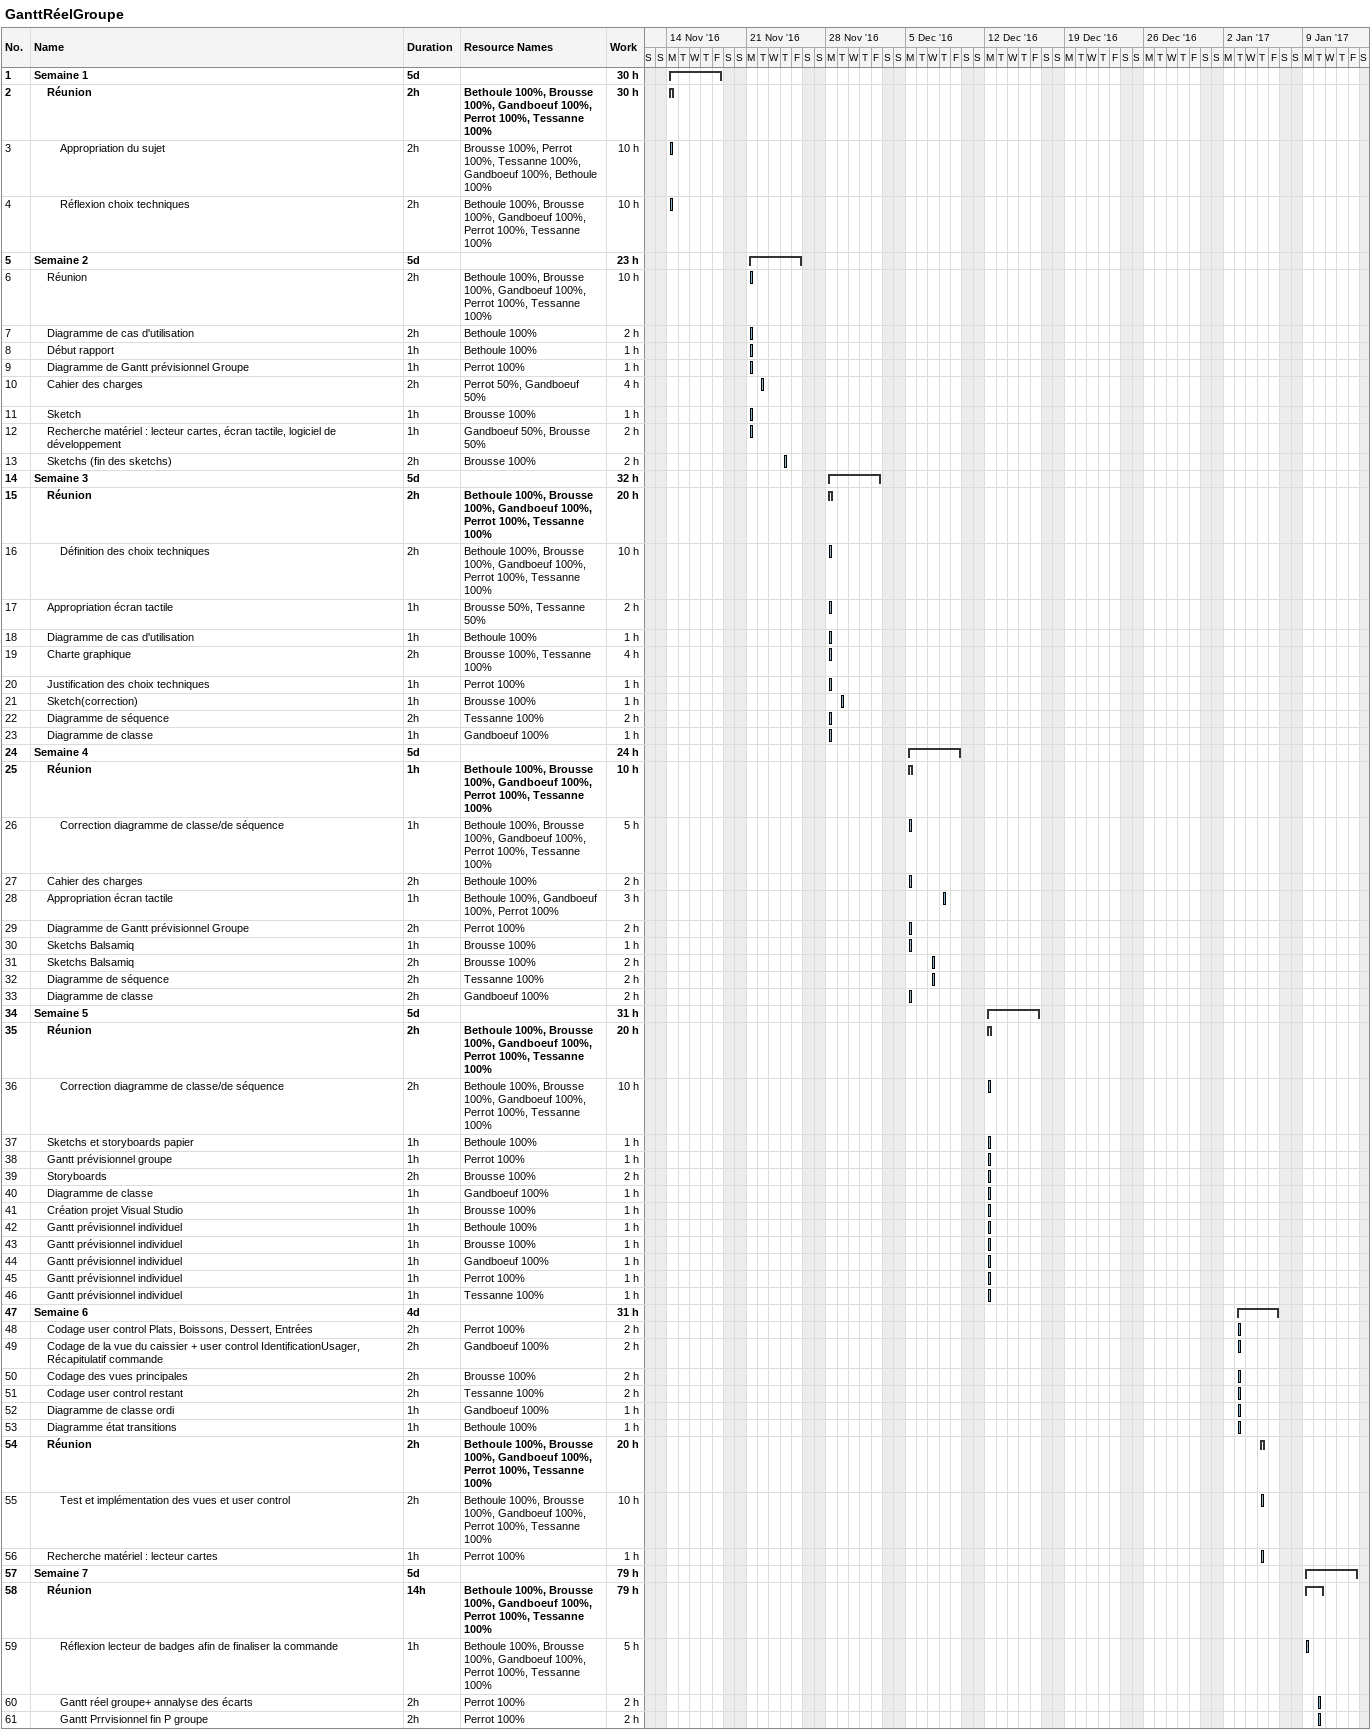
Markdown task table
GanttRéelGroupe

| ID | Level | Task | Duration | Start | Finish | Resources | Work (h) |
|---|---|---|---|---|---|---|---|
| 1 | 1 | **Semaine 1** | 5d | 2016-11-14 | 2016-11-18 |  | 30 |
| 2 | 2 | **Réunion** | 2h | 2016-11-14 | 2016-11-14 | Bethoule 100%, Brousse 100%, Gandboeuf 100%, Perrot 100%, Tessanne 100% | 30 |
| 3 | 3 | Appropriation du sujet | 2h | 2016-11-14 | 2016-11-14 | Brousse 100%, Perrot 100%, Tessanne 100%, Gandboeuf 100%, Bethoule 100% | 10 |
| 4 | 3 | Réflexion choix techniques | 2h | 2016-11-14 | 2016-11-14 | Bethoule 100%, Brousse 100%, Gandboeuf 100%, Perrot 100%, Tessanne 100% | 10 |
| 5 | 1 | **Semaine 2** | 5d | 2016-11-21 | 2016-11-25 |  | 23 |
| 6 | 2 | Réunion | 2h | 2016-11-21 | 2016-11-21 | Bethoule 100%, Brousse 100%, Gandboeuf 100%, Perrot 100%, Tessanne 100% | 10 |
| 7 | 2 | Diagramme de cas d'utilisation | 2h | 2016-11-21 | 2016-11-21 | Bethoule 100% | 2 |
| 8 | 2 | Début rapport | 1h | 2016-11-21 | 2016-11-21 | Bethoule 100% | 1 |
| 9 | 2 | Diagramme de Gantt prévisionnel Groupe | 1h | 2016-11-21 | 2016-11-21 | Perrot 100% | 1 |
| 10 | 2 | Cahier des charges | 2h | 2016-11-22 | 2016-11-22 | Perrot 50%, Gandboeuf 50% | 4 |
| 11 | 2 | Sketch | 1h | 2016-11-21 | 2016-11-21 | Brousse 100% | 1 |
| 12 | 2 | Recherche matériel : lecteur cartes, écran tactile, logiciel de développement | 1h | 2016-11-21 | 2016-11-21 | Gandboeuf 50%, Brousse 50% | 2 |
| 13 | 2 | Sketchs (fin des sketchs) | 2h | 2016-11-24 | 2016-11-24 | Brousse 100% | 2 |
| 14 | 1 | **Semaine 3** | 5d | 2016-11-28 | 2016-12-02 |  | 32 |
| 15 | 2 | **Réunion** | 2h | 2016-11-28 | 2016-11-28 | Bethoule 100%, Brousse 100%, Gandboeuf 100%, Perrot 100%, Tessanne 100% | 20 |
| 16 | 3 | Définition des choix techniques | 2h | 2016-11-28 | 2016-11-28 | Bethoule 100%, Brousse 100%, Gandboeuf 100%, Perrot 100%, Tessanne 100% | 10 |
| 17 | 2 | Appropriation écran tactile | 1h | 2016-11-28 | 2016-11-28 | Brousse 50%, Tessanne 50% | 2 |
| 18 | 2 | Diagramme de cas d'utilisation | 1h | 2016-11-28 | 2016-11-28 | Bethoule 100% | 1 |
| 19 | 2 | Charte graphique | 2h | 2016-11-28 | 2016-11-28 | Brousse 100%, Tessanne 100% | 4 |
| 20 | 2 | Justification des choix techniques | 1h | 2016-11-28 | 2016-11-28 | Perrot 100% | 1 |
| 21 | 2 | Sketch(correction) | 1h | 2016-11-29 | 2016-11-29 | Brousse 100% | 1 |
| 22 | 2 | Diagramme de séquence | 2h | 2016-11-28 | 2016-11-28 | Tessanne 100% | 2 |
| 23 | 2 | Diagramme de classe | 1h | 2016-11-28 | 2016-11-28 | Gandboeuf 100% | 1 |
| 24 | 1 | **Semaine 4** | 5d | 2016-12-05 | 2016-12-09 |  | 24 |
| 25 | 2 | **Réunion** | 1h | 2016-12-05 | 2016-12-05 | Bethoule 100%, Brousse 100%, Gandboeuf 100%, Perrot 100%, Tessanne 100% | 10 |
| 26 | 3 | Correction diagramme de classe/de séquence | 1h | 2016-12-05 | 2016-12-05 | Bethoule 100%, Brousse 100%, Gandboeuf 100%, Perrot 100%, Tessanne 100% | 5 |
| 27 | 2 | Cahier des charges | 2h | 2016-12-05 | 2016-12-05 | Bethoule 100% | 2 |
| 28 | 2 | Appropriation écran tactile | 1h | 2016-12-08 | 2016-12-08 | Bethoule 100%, Gandboeuf 100%, Perrot 100% | 3 |
| 29 | 2 | Diagramme de Gantt prévisionnel Groupe | 2h | 2016-12-05 | 2016-12-05 | Perrot 100% | 2 |
| 30 | 2 | Sketchs Balsamiq | 1h | 2016-12-05 | 2016-12-05 | Brousse 100% | 1 |
| 31 | 2 | Sketchs Balsamiq | 2h | 2016-12-07 | 2016-12-07 | Brousse 100% | 2 |
| 32 | 2 | Diagramme de séquence | 2h | 2016-12-07 | 2016-12-07 | Tessanne 100% | 2 |
| 33 | 2 | Diagramme de classe | 2h | 2016-12-05 | 2016-12-05 | Gandboeuf 100% | 2 |
| 34 | 1 | **Semaine 5** | 5d | 2016-12-12 | 2016-12-16 |  | 31 |
| 35 | 2 | **Réunion** | 2h | 2016-12-12 | 2016-12-12 | Bethoule 100%, Brousse 100%, Gandboeuf 100%, Perrot 100%, Tessanne 100% | 20 |
| 36 | 3 | Correction diagramme de classe/de séquence | 2h | 2016-12-12 | 2016-12-12 | Bethoule 100%, Brousse 100%, Gandboeuf 100%, Perrot 100%, Tessanne 100% | 10 |
| 37 | 2 | Sketchs et storyboards papier | 1h | 2016-12-12 | 2016-12-12 | Bethoule 100% | 1 |
| 38 | 2 | Gantt prévisionnel groupe | 1h | 2016-12-12 | 2016-12-12 | Perrot 100% | 1 |
| 39 | 2 | Storyboards | 2h | 2016-12-12 | 2016-12-12 | Brousse 100% | 2 |
| 40 | 2 | Diagramme de classe | 1h | 2016-12-12 | 2016-12-12 | Gandboeuf 100% | 1 |
| 41 | 2 | Création projet Visual Studio | 1h | 2016-12-12 | 2016-12-12 | Brousse 100% | 1 |
| 42 | 2 | Gantt prévisionnel individuel | 1h | 2016-12-12 | 2016-12-12 | Bethoule 100% | 1 |
| 43 | 2 | Gantt prévisionnel individuel | 1h | 2016-12-12 | 2016-12-12 | Brousse 100% | 1 |
| 44 | 2 | Gantt prévisionnel individuel | 1h | 2016-12-12 | 2016-12-12 | Gandboeuf 100% | 1 |
| 45 | 2 | Gantt prévisionnel individuel | 1h | 2016-12-12 | 2016-12-12 | Perrot 100% | 1 |
| 46 | 2 | Gantt prévisionnel individuel | 1h | 2016-12-12 | 2016-12-12 | Tessanne 100% | 1 |
| 47 | 1 | **Semaine 6** | 4d | 2017-01-03 | 2017-01-06 |  | 31 |
| 48 | 2 | Codage user control Plats, Boissons, Dessert, Entrées | 2h | 2017-01-03 | 2017-01-03 | Perrot 100% | 2 |
| 49 | 2 | Codage de la vue du caissier + user control IdentificationUsager, Récapitulatif commande | 2h | 2017-01-03 | 2017-01-03 | Gandboeuf 100% | 2 |
| 50 | 2 | Codage des vues principales | 2h | 2017-01-03 | 2017-01-03 | Brousse 100% | 2 |
| 51 | 2 | Codage user control restant | 2h | 2017-01-03 | 2017-01-03 | Tessanne 100% | 2 |
| 52 | 2 | Diagramme de classe ordi | 1h | 2017-01-03 | 2017-01-03 | Gandboeuf 100% | 1 |
| 53 | 2 | Diagramme état transitions | 1h | 2017-01-03 | 2017-01-03 | Bethoule 100% | 1 |
| 54 | 2 | **Réunion** | 2h | 2017-01-05 | 2017-01-05 | Bethoule 100%, Brousse 100%, Gandboeuf 100%, Perrot 100%, Tessanne 100% | 20 |
| 55 | 3 | Test et implémentation des vues et user control | 2h | 2017-01-05 | 2017-01-05 | Bethoule 100%, Brousse 100%, Gandboeuf 100%, Perrot 100%, Tessanne 100% | 10 |
| 56 | 2 | Recherche matériel : lecteur cartes | 1h | 2017-01-05 | 2017-01-05 | Perrot 100% | 1 |
| 57 | 1 | **Semaine 7** | 5d | 2017-01-09 | 2017-01-13 |  | 79 |
| 58 | 2 | **Réunion** | 14h | 2017-01-09 | 2017-01-10 | Bethoule 100%, Brousse 100%, Gandboeuf 100%, Perrot 100%, Tessanne 100% | 79 |
| 59 | 3 | Réflexion lecteur de badges afin de finaliser la commande | 1h | 2017-01-09 | 2017-01-09 | Bethoule 100%, Brousse 100%, Gandboeuf 100%, Perrot 100%, Tessanne 100% | 5 |
| 60 | 3 | Gantt réel groupe+ annalyse des écarts | 2h | 2017-01-10 | 2017-01-10 | Perrot 100% | 2 |
| 61 | 3 | Gantt Prrvisionnel fin P groupe | 2h | 2017-01-10 | 2017-01-10 | Perrot 100% | 2 |
